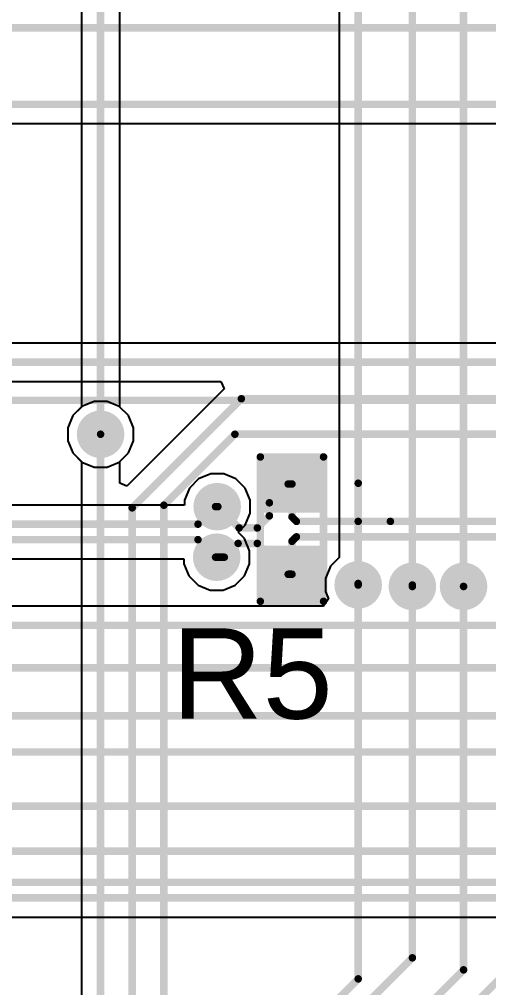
# Model space of a CAD drawing. Header units: millimetres. Extents: x 1 to 134, y -1 to 87.
# Drawn here: x 37.47 to 45.39, y 56.78 to 73.13 of the extents above; entities that cross this region are included whole.
import ezdxf

# ---------------------------------------------------------------- set-up
doc = ezdxf.new("R2010")
doc.units = ezdxf.units.MM
for name, color, linetype in [('BottomLayer', 5, 'Continuous'), ('BottomSolder', 6, 'Continuous'), ('TopLayer', 1, 'Continuous'), ('TopOverlay', 2, 'Continuous'), ('TopPaste', 8, 'Continuous'), ('TopSolder', 216, 'Continuous'), ('ViaHoleLayer', 16, 'Continuous')]:
    doc.layers.add(name, color=color, linetype=linetype)
doc.styles.add('Arial', font='', dxfattribs={"height": 0.2})
doc.styles.get('Arial').set_extended_font_data('Arial')

# ---------------------------------------------------------------- blocks, each defined once
blk = doc.blocks.new('6437288_3_4')
at = {"layer": 'TopOverlay', "const_width": 0.127}
blk.add_lwpolyline([(32.4999985, 9.750000819999999), (-32.50000104, 9.750000819999999)], dxfattribs=at)
blk = doc.blocks.new('R___0603_6')
at = {"layer": 'TopLayer'}
for points in [[(-0.3809999999999999, 0.4445), (-0.3809999999999999, -0.4445), (-1.143, -0.4445), (-1.143, 0.4445)], [(1.143, 0.4445), (1.143, -0.4445), (0.3809999999999999, -0.4445), (0.3809999999999999, 0.4445)]]:
    blk.add_hatch(color=1, dxfattribs=at).paths.add_polyline_path(points)
at = {"layer": 'TopPaste'}
for points in [[(-0.3809999999999999, 0.4445), (-0.3809999999999999, -0.4445), (-1.143, -0.4445), (-1.143, 0.4445)], [(1.143, 0.4445), (1.143, -0.4445), (0.3809999999999999, -0.4445), (0.3809999999999999, 0.4445)]]:
    blk.add_hatch(color=8, dxfattribs=at).paths.add_polyline_path(points)
at = {"layer": 'TopSolder'}
for points in [[(-0.2794, 0.5460999999999999), (-0.2794, -0.5460999999999999), (-1.2446, -0.5460999999999999), (-1.2446, 0.5460999999999999)], [(1.2446, 0.5460999999999999), (1.2446, -0.5460999999999999), (0.2794, -0.5460999999999999), (0.2794, 0.5460999999999999)]]:
    blk.add_hatch(color=216, dxfattribs=at).paths.add_polyline_path(points)
at = {"layer": 'TopOverlay', "const_width": 0.127}
for points in [[(1.2192, 0.5334), (-1.2192, 0.5334)], [(-1.2192, -0.5334), (-1.2192, 0.5334)], [(1.2192, -0.5334), (1.2192, 0.5334)], [(1.2192, -0.5334), (-1.2192, -0.5334)]]:
    blk.add_lwpolyline(points, dxfattribs=at)
at = {"layer": 'TopOverlay', "const_width": 0.0635}
for points in [[(-1.25095, 0.5334, 1), (-1.18745, 0.5334, 1)], [(-1.25095, 0.5334, 1), (-1.18745, 0.5334, 1)], [(1.18745, 0.5334, 1), (1.25095, 0.5334, 1)], [(1.18745, 0.5334, 1), (1.25095, 0.5334, 1)], [(-1.25095, -0.5334, 1), (-1.18745, -0.5334, 1)], [(-1.25095, -0.5334, 1), (-1.18745, -0.5334, 1)], [(1.18745, -0.5334, 1), (1.25095, -0.5334, 1)], [(1.18745, -0.5334, 1), (1.25095, -0.5334, 1)]]:
    blk.add_lwpolyline(points, format="xyb", close=True, dxfattribs=at)

msp = doc.modelspace()

# ---------------------------------------------------------------- hatches: boundary and pattern name
at = {"layer": 'BottomLayer'}
h = msp.add_hatch(color=5, dxfattribs=at)
edge = h.paths.add_edge_path()
edge.add_arc((38.8366, 66.12211058), 0.2999994, 0, 360)
h = msp.add_hatch(color=5, dxfattribs=at)
edge = h.paths.add_edge_path()
edge.add_arc((40.80465804, 64.89937997999999), 0.2999994, 0, 360)
h = msp.add_hatch(color=5, dxfattribs=at)
edge = h.paths.add_edge_path()
edge.add_arc((40.7964005, 64.04538118), 0.2999994, 0, 360)
h = msp.add_hatch(color=5, dxfattribs=at)
edge = h.paths.add_edge_path()
edge.add_arc((43.1840005, 63.5786003), 0.2999994, 0, 360)
h = msp.add_hatch(color=5, dxfattribs=at)
edge = h.paths.add_edge_path()
edge.add_arc((44.0984005, 63.5532003), 0.2999994, 0, 360)
h = msp.add_hatch(color=5, dxfattribs=at)
edge = h.paths.add_edge_path()
edge.add_arc((44.9620005, 63.5532003), 0.2999994, 0, 360)
at = {"layer": 'BottomSolder'}
h = msp.add_hatch(color=6, dxfattribs=at)
edge = h.paths.add_edge_path()
edge.add_arc((38.8366, 66.12211058), 0.4015993999999999, 0, 360)
h = msp.add_hatch(color=6, dxfattribs=at)
edge = h.paths.add_edge_path()
edge.add_arc((40.80465804, 64.89937997999999), 0.4015993999999999, 0, 360)
h = msp.add_hatch(color=6, dxfattribs=at)
edge = h.paths.add_edge_path()
edge.add_arc((40.7964005, 64.04538118), 0.4015993999999999, 0, 360)
h = msp.add_hatch(color=6, dxfattribs=at)
edge = h.paths.add_edge_path()
edge.add_arc((43.1840005, 63.5786003), 0.4015993999999999, 0, 360)
h = msp.add_hatch(color=6, dxfattribs=at)
edge = h.paths.add_edge_path()
edge.add_arc((44.0984005, 63.5532003), 0.4015993999999999, 0, 360)
h = msp.add_hatch(color=6, dxfattribs=at)
edge = h.paths.add_edge_path()
edge.add_arc((44.9620005, 63.5532003), 0.4015993999999999, 0, 360)
at = {"layer": 'TopLayer'}
h = msp.add_hatch(color=1, dxfattribs=at)
edge = h.paths.add_edge_path()
edge.add_arc((38.8366, 66.12211058), 0.2999994, 0, 360)
h = msp.add_hatch(color=1, dxfattribs=at)
edge = h.paths.add_edge_path()
edge.add_arc((40.80465804, 64.89937997999999), 0.2999994, 0, 360)
h = msp.add_hatch(color=1, dxfattribs=at)
edge = h.paths.add_edge_path()
edge.add_arc((40.7964005, 64.04538118), 0.2999994, 0, 360)
h = msp.add_hatch(color=1, dxfattribs=at)
edge = h.paths.add_edge_path()
edge.add_arc((43.1840005, 63.5786003), 0.2999994, 0, 360)
h = msp.add_hatch(color=1, dxfattribs=at)
edge = h.paths.add_edge_path()
edge.add_arc((44.0984005, 63.5532003), 0.2999994, 0, 360)
h = msp.add_hatch(color=1, dxfattribs=at)
edge = h.paths.add_edge_path()
edge.add_arc((44.9620005, 63.5532003), 0.2999994, 0, 360)
at = {"layer": 'TopSolder'}
h = msp.add_hatch(color=216, dxfattribs=at)
edge = h.paths.add_edge_path()
edge.add_arc((38.8366, 66.12211058), 0.4015993999999999, 0, 360)
h = msp.add_hatch(color=216, dxfattribs=at)
edge = h.paths.add_edge_path()
edge.add_arc((40.80465804, 64.89937997999999), 0.4015993999999999, 0, 360)
h = msp.add_hatch(color=216, dxfattribs=at)
edge = h.paths.add_edge_path()
edge.add_arc((40.7964005, 64.04538118), 0.4015993999999999, 0, 360)
h = msp.add_hatch(color=216, dxfattribs=at)
edge = h.paths.add_edge_path()
edge.add_arc((43.1840005, 63.5786003), 0.4015993999999999, 0, 360)
h = msp.add_hatch(color=216, dxfattribs=at)
edge = h.paths.add_edge_path()
edge.add_arc((44.0984005, 63.5532003), 0.4015993999999999, 0, 360)
h = msp.add_hatch(color=216, dxfattribs=at)
edge = h.paths.add_edge_path()
edge.add_arc((44.9620005, 63.5532003), 0.4015993999999999, 0, 360)
at = {"layer": 'ViaHoleLayer'}
h = msp.add_hatch(color=16, dxfattribs=at)
edge = h.paths.add_edge_path()
edge.add_arc((38.8366, 66.12211058), 0.1499997, 0, 360)
h = msp.add_hatch(color=16, dxfattribs=at)
edge = h.paths.add_edge_path()
edge.add_arc((40.80465804, 64.89937997999999), 0.1499997, 0, 360)
h = msp.add_hatch(color=16, dxfattribs=at)
edge = h.paths.add_edge_path()
edge.add_arc((40.7964005, 64.04538118), 0.1499997, 0, 360)
h = msp.add_hatch(color=16, dxfattribs=at)
edge = h.paths.add_edge_path()
edge.add_arc((43.1840005, 63.5786003), 0.1499997, 0, 360)
h = msp.add_hatch(color=16, dxfattribs=at)
edge = h.paths.add_edge_path()
edge.add_arc((44.0984005, 63.5532003), 0.1499997, 0, 360)
h = msp.add_hatch(color=16, dxfattribs=at)
edge = h.paths.add_edge_path()
edge.add_arc((44.9620005, 63.5532003), 0.1499997, 0, 360)

# ---------------------------------------------------------------- linework, layer by layer
at = {"layer": 'BottomLayer'}
for p, q in [((42.86028004, 76.8390005), (42.86028004, 65.2949291)), ((38.51287954, 73.80984729999999), (38.51287954, 66.58186328)), ((39.16032046, 66.58186328), (39.16032046, 73.80984729999999)), ((38.51287954, 66.58186328), (38.36694129999999, 66.43592504)), ((39.3062587, 66.43592504), (39.16032046, 66.58186328)), ((38.36694129999999, 66.43592504), (38.28260059999999, 66.23230848)), ((39.3905994, 66.23230848), (39.3062587, 66.43592504)), ((38.28260059999999, 66.23230848), (38.28260059999999, 66.01191268)), ((39.3905994, 66.01191268), (39.3905994, 66.23230848)), ((38.28260059999999, 66.01191268), (38.36694129999999, 65.80829612)), ((39.3062587, 65.80829612), (39.3905994, 66.01191268)), ((38.36694129999999, 65.80829612), (38.52278554, 65.65245188)), ((39.15041446, 65.65245188), (39.3062587, 65.80829612)), ((38.52278554, 65.65245188), (38.72640209999999, 65.56811117999999)), ((38.72640209999999, 65.56811117999999), (38.94679789999999, 65.56811117999999)), ((38.94679789999999, 65.56811117999999), (39.15041446, 65.65245188)), ((40.69446014, 65.45337938), (40.49084358, 65.36903868)), ((40.91485594, 65.45337938), (40.69446014, 65.45337938)), ((41.1184725, 65.36903868), (40.91485594, 65.45337938)), ((40.49084358, 65.36903868), (40.33499934, 65.21319444)), ((41.27431674, 65.21319444), (41.1184725, 65.36903868)), ((42.86028004, 65.2949291), (42.86028004, 64.038353)), ((40.33499934, 65.21319444), (40.25065864, 65.00957788)), ((41.35865743999999, 65.00957788), (41.27431674, 65.21319444)), ((40.25065864, 64.92691104), (36.0315129, 64.92691104)), ((40.25065864, 65.00957788), (40.25065864, 64.92691104)), ((41.35865743999999, 64.78918207999999), (41.35865743999999, 65.00957788)), ((41.27431674, 64.58556551999999), (41.35865743999999, 64.78918207999999)), ((41.1570043, 64.46825054), (41.27431674, 64.58556551999999)), ((41.2660592, 64.35919564), (41.1570043, 64.46825054)), ((41.3503999, 64.15557908), (41.2660592, 64.35919564)), ((41.3503999, 63.93518328), (41.3503999, 64.15557908)), ((6.03025972, 64.01785011999999), (40.2424011, 64.01785011999999)), ((40.2424011, 64.01785011999999), (40.2424011, 63.93518328)), ((40.2424011, 63.93518328), (40.32674179999999, 63.73156672)), ((41.2660592, 63.73156672), (41.3503999, 63.93518328)), ((42.86028004, 64.038353), (42.7143418, 63.89241476)), ((42.7143418, 63.89241476), (42.63000109999999, 63.68879819999999)), ((40.32674179999999, 63.73156672), (40.48258604, 63.57572247999999)), ((41.11021495999999, 63.57572247999999), (41.2660592, 63.73156672)), ((42.63000109999999, 63.68879819999999), (42.63000109999999, 63.4684024)), ((40.48258604, 63.57572247999999), (40.6862026, 63.49138178)), ((40.6862026, 63.49138178), (40.90659839999999, 63.49138178)), ((40.90659839999999, 63.49138178), (41.11021495999999, 63.57572247999999)), ((42.63000109999999, 63.4684024), (42.68114908, 63.3449203)), ((42.68114908, 63.3449203), (42.59629022, 63.21791775999999)), ((42.59629022, 63.21791775999999), (35.94754303999999, 63.21791775999999)), ((26.20406239999999, 57.96928207999999), (48.17671593999999, 57.96928207999999))]:
    msp.add_line(p, q, dxfattribs=at)
at = {"layer": 'BottomLayer', "const_width": 0.127}
for points in [[(44.9620005, 63.5532003), (44.9620005, 77.23820214)], [(44.0984005, 63.5762), (44.0984005, 77.01680049999999)], [(43.1840005, 65.2949291), (43.1840005, 76.8390005)], [(38.8366, 66.12211058), (38.8366, 74.2696)], [(43.1840005, 64.6506073), (43.1840005, 65.2949291)], [(40.48093504, 64.60319057999999), (40.77712444, 64.89937997999999)], [(40.77712444, 64.89937997999999), (40.80465804, 64.89937997999999)], [(5.78780656, 64.60319057999999), (40.48093504, 64.60319057999999)], [(43.1840005, 63.6016), (43.1840005, 64.6506073)], [(5.89617058, 64.34157058), (40.48093504, 64.34157058)], [(40.48093504, 64.34157058), (40.77712444, 64.04538118)], [(40.77712444, 64.04538118), (40.7964005, 64.04538118)], [(44.9620005, 63.55079999999999), (44.9620005, 63.5532003)], [(35.48779034, 62.89419729999999), (51.3628005, 62.89419729999999)], [(34.4972005, 62.17919746), (51.1048, 62.17919746)], [(33.909, 61.36639999999999), (51.0283968, 61.36639999999999)], [(20.8026, 60.75679746), (50.64780574, 60.75679746)], [(17.7586005, 59.84239999999999), (50.55380034, 59.84239999999999)], [(14.7614005, 59.0804), (50.2151904, 59.0804)], [(25.72143954, 58.55462254), (48.4191691, 58.55462254)], [(25.82980356, 58.29300254), (48.31080508, 58.29300254)]]:
    msp.add_lwpolyline(points, dxfattribs=at)
at = {"layer": 'BottomLayer', "const_width": 0.0635}
for points in [[(38.80484999999999, 66.12211058, 1), (38.86835, 66.12211058, 1)], [(43.1522505, 65.2949291, 1), (43.2157505, 65.2949291, 1)], [(43.1522505, 65.2949291, 1), (43.2157505, 65.2949291, 1)], [(40.74537444, 64.89937997999999, 1), (40.80887444, 64.89937997999999, 1)], [(40.74537444, 64.89937997999999, 1), (40.80887444, 64.89937997999999, 1)], [(40.77290804, 64.89937997999999, 1), (40.83640804, 64.89937997999999, 1)], [(40.44918504, 64.60319057999999, 1), (40.51268504, 64.60319057999999, 1)], [(40.44918504, 64.60319057999999, 1), (40.51268504, 64.60319057999999, 1)], [(43.1522505, 64.6506073, 1), (43.2157505, 64.6506073, 1)], [(43.1522505, 64.6506073, 1), (43.2157505, 64.6506073, 1)], [(40.44918504, 64.34157058, 1), (40.51268504, 64.34157058, 1)], [(40.44918504, 64.34157058, 1), (40.51268504, 64.34157058, 1)], [(40.74537444, 64.04538118, 1), (40.80887444, 64.04538118, 1)], [(40.74537444, 64.04538118, 1), (40.80887444, 64.04538118, 1)], [(40.76465049999999, 64.04538118, 1), (40.8281505, 64.04538118, 1)], [(43.1522505, 63.6016, 1), (43.2157505, 63.6016, 1)], [(44.0666505, 63.5762, 1), (44.1301505, 63.5762, 1)], [(44.9302505, 63.5532003, 1), (44.9937505, 63.5532003, 1)], [(44.9302505, 63.5532003, 1), (44.9937505, 63.5532003, 1)], [(44.9302505, 63.55079999999999, 1), (44.9937505, 63.55079999999999, 1)]]:
    msp.add_lwpolyline(points, format="xyb", close=True, dxfattribs=at)
at = {"layer": 'TopLayer'}
for p, q in [((34.05079804, 71.36988266), (47.48577244, 71.36988266)), ((46.84104424, 67.66267137999999), (32.92662452, 67.66267137999999)), ((32.86054896, 67.01523046), (40.86844251999999, 67.01523046)), ((40.92104845999999, 66.88823045999999), (39.27765322, 65.24483522)), ((40.86844251999999, 67.01523046), (40.92104845999999, 66.88823045999999)), ((38.52278554, 66.59176928), (38.36694129999999, 66.43592504)), ((38.72640209999999, 66.67610997999999), (38.52278554, 66.59176928)), ((38.94679789999999, 66.67610997999999), (38.72640209999999, 66.67610997999999)), ((39.15041446, 66.59176928), (38.94679789999999, 66.67610997999999)), ((39.3062587, 66.43592504), (39.15041446, 66.59176928)), ((38.36694129999999, 66.43592504), (38.28260059999999, 66.23230848)), ((39.3905994, 66.23230848), (39.3062587, 66.43592504)), ((38.28260059999999, 66.23230848), (38.28260059999999, 66.01191268)), ((39.3905994, 66.01191268), (39.3905994, 66.23230848)), ((38.28260059999999, 66.01191268), (38.36694129999999, 65.80829612)), ((39.3062587, 65.80829612), (39.3905994, 66.01191268)), ((38.36694129999999, 65.80829612), (38.51287954, 65.66235787999999)), ((39.16032046, 65.66235787999999), (39.3062587, 65.80829612)), ((38.51287954, 65.66235787999999), (38.51287954, 55.45528914)), ((39.16032046, 65.29343811999999), (39.16032046, 65.66235787999999)), ((39.27765322, 65.24483522), (39.16032046, 65.29343811999999))]:
    msp.add_line(p, q, dxfattribs=at)
at = {"layer": 'TopLayer', "const_width": 0.127}
for points in [[(33.49269654, 72.98410345999999), (50.51029522, 72.98410345999999)], [(34.05079804, 71.69360312), (48.80079648, 71.69360312)], [(32.47654668, 67.33895092), (47.30079694, 67.33895092)], [(39.37, 64.8793724), (41.21207912, 66.72145152)], [(41.21207912, 66.72145152), (47.8286445, 66.72145152)], [(38.8366, 55.3212), (38.8366, 66.12211058)], [(39.90468778, 64.92348712), (41.10331124, 66.12211058)], [(41.10331124, 66.12211058), (50.22930264, 66.12211058)], [(41.6854005, 64.9642973), (42.0029005, 65.2817973)], [(42.0029005, 65.2817973), (42.06640049999999, 65.2817973)], [(42.06640049999999, 64.72500389999999), (42.06640049999999, 65.2817973)], [(39.37, 55.1688), (39.37, 64.8793724)], [(39.90468778, 54.89068778), (39.90468778, 64.92348712)], [(40.80465804, 64.89937997999999), (40.81567656, 64.89937997999999)], [(40.81567656, 64.89937997999999), (41.17486812, 64.54018841999999)], [(41.6854005, 64.74399294), (41.6854005, 64.9642973)], [(41.48159597999999, 64.54018841999999), (41.6854005, 64.74399294)], [(42.06640049999999, 64.72500389999999), (42.14079709999999, 64.6506073)], [(41.17486812, 64.54018841999999), (41.48159597999999, 64.54018841999999)], [(42.14079709999999, 64.6506073), (43.72770274, 64.6506073)], [(43.72770274, 64.6506073), (46.3484595, 64.6506073)], [(42.06640049999999, 64.3145907), (42.14079709999999, 64.3889873)], [(42.14079709999999, 64.3889873), (46.45682352, 64.3889873)], [(40.92439364, 64.04538118), (41.15758088, 64.27856842)], [(41.15758088, 64.27856842), (41.48212938, 64.27856842)], [(41.48212938, 64.27856842), (42.0029005, 63.75779729999999)], [(42.06640049999999, 63.75779729999999), (42.06640049999999, 64.3145907)], [(40.7964005, 64.04538118), (40.92439364, 64.04538118)], [(42.0029005, 63.75779729999999), (42.06640049999999, 63.75779729999999)], [(43.1840005, 56.92540049999999), (43.1840005, 63.5762)], [(44.0984005, 57.2810005), (44.0984005, 63.55079999999999)], [(44.9620005, 57.0778005), (44.9620005, 63.55079999999999)], [(37.56092564, 50.74352563999999), (44.0984005, 57.2810005)], [(39.624, 50.9778), (45.8510005, 57.2048005)], [(38.6842, 50.8), (44.9620005, 57.0778005)], [(36.449, 50.1904), (43.1840005, 56.92540049999999)]]:
    msp.add_lwpolyline(points, dxfattribs=at)
at = {"layer": 'TopLayer', "const_width": 0.0635}
for points in [[(41.18032912, 66.72145152, 1), (41.24382912, 66.72145152, 1)], [(41.18032912, 66.72145152, 1), (41.24382912, 66.72145152, 1)], [(38.80484999999999, 66.12211058, 1), (38.86835, 66.12211058, 1)], [(41.07156124, 66.12211058, 1), (41.13506124, 66.12211058, 1)], [(41.07156124, 66.12211058, 1), (41.13506124, 66.12211058, 1)], [(41.9711505, 65.2817973, 1), (42.0346505, 65.2817973, 1)], [(41.9711505, 65.2817973, 1), (42.0346505, 65.2817973, 1)], [(42.0346505, 65.2817973, 1), (42.0981505, 65.2817973, 1)], [(42.0346505, 65.2817973, 1), (42.0981505, 65.2817973, 1)], [(39.33825, 64.8793724, 1), (39.40175, 64.8793724, 1)], [(39.33825, 64.8793724, 1), (39.40175, 64.8793724, 1)], [(39.87293778, 64.92348712, 1), (39.93643778, 64.92348712, 1)], [(39.87293778, 64.92348712, 1), (39.93643778, 64.92348712, 1)], [(40.77290804, 64.89937997999999, 1), (40.83640804, 64.89937997999999, 1)], [(40.78392656, 64.89937997999999, 1), (40.84742656, 64.89937997999999, 1)], [(40.78392656, 64.89937997999999, 1), (40.84742656, 64.89937997999999, 1)], [(41.6536505, 64.9642973, 1), (41.7171505, 64.9642973, 1)], [(41.6536505, 64.9642973, 1), (41.7171505, 64.9642973, 1)], [(41.6536505, 64.74399294, 1), (41.7171505, 64.74399294, 1)], [(41.6536505, 64.74399294, 1), (41.7171505, 64.74399294, 1)], [(42.0346505, 64.72500389999999, 1), (42.0981505, 64.72500389999999, 1)], [(42.0346505, 64.72500389999999, 1), (42.0981505, 64.72500389999999, 1)], [(41.14311812, 64.54018841999999, 1), (41.20661811999999, 64.54018841999999, 1)], [(41.14311812, 64.54018841999999, 1), (41.20661811999999, 64.54018841999999, 1)], [(41.44984598, 64.54018841999999, 1), (41.51334598, 64.54018841999999, 1)], [(41.44984598, 64.54018841999999, 1), (41.51334598, 64.54018841999999, 1)], [(42.1090471, 64.6506073, 1), (42.1725471, 64.6506073, 1)], [(42.1090471, 64.6506073, 1), (42.1725471, 64.6506073, 1)], [(43.69595274, 64.6506073, 1), (43.75945274, 64.6506073, 1)], [(43.69595274, 64.6506073, 1), (43.75945274, 64.6506073, 1)], [(42.1090471, 64.3889873, 1), (42.1725471, 64.3889873, 1)], [(42.1090471, 64.3889873, 1), (42.1725471, 64.3889873, 1)], [(41.12583088, 64.27856842, 1), (41.18933088, 64.27856842, 1)], [(41.12583088, 64.27856842, 1), (41.18933088, 64.27856842, 1)], [(41.45037937999999, 64.27856842, 1), (41.51387938, 64.27856842, 1)], [(41.45037937999999, 64.27856842, 1), (41.51387938, 64.27856842, 1)], [(42.0346505, 64.3145907, 1), (42.0981505, 64.3145907, 1)], [(42.0346505, 64.3145907, 1), (42.0981505, 64.3145907, 1)], [(40.76465049999999, 64.04538118, 1), (40.8281505, 64.04538118, 1)], [(40.89264364, 64.04538118, 1), (40.95614363999999, 64.04538118, 1)], [(40.89264364, 64.04538118, 1), (40.95614363999999, 64.04538118, 1)], [(41.9711505, 63.75779729999999, 1), (42.0346505, 63.75779729999999, 1)], [(41.9711505, 63.75779729999999, 1), (42.0346505, 63.75779729999999, 1)], [(42.0346505, 63.75779729999999, 1), (42.0981505, 63.75779729999999, 1)], [(42.0346505, 63.75779729999999, 1), (42.0981505, 63.75779729999999, 1)], [(43.1522505, 63.5762, 1), (43.2157505, 63.5762, 1)], [(44.0666505, 63.55079999999999, 1), (44.1301505, 63.55079999999999, 1)], [(44.9302505, 63.55079999999999, 1), (44.9937505, 63.55079999999999, 1)], [(44.0666505, 57.2810005, 1), (44.1301505, 57.2810005, 1)], [(44.0666505, 57.2810005, 1), (44.1301505, 57.2810005, 1)], [(44.9302505, 57.0778005, 1), (44.9937505, 57.0778005, 1)], [(44.9302505, 57.0778005, 1), (44.9937505, 57.0778005, 1)], [(43.1522505, 56.92540049999999, 1), (43.2157505, 56.92540049999999, 1)], [(43.1522505, 56.92540049999999, 1), (43.2157505, 56.92540049999999, 1)]]:
    msp.add_lwpolyline(points, format="xyb", close=True, dxfattribs=at)

# ---------------------------------------------------------------- block references
for name, p, rotation in [('6437288_3_4', (43.05079528, 76.44360377999999), 180), ('R___0603_6', (42.06640049999999, 64.5197973), 270)]:
    msp.add_blockref(name, p, dxfattribs=dict(rotation=rotation))

# ---------------------------------------------------------------- texts
at = {"layer": 'TopOverlay', "style": 'Arial'}
msp.add_text('R5', height=1.524, dxfattribs=at).set_placement((40.03481198, 61.31964367999999))

doc.saveas('drawing.dxf')
